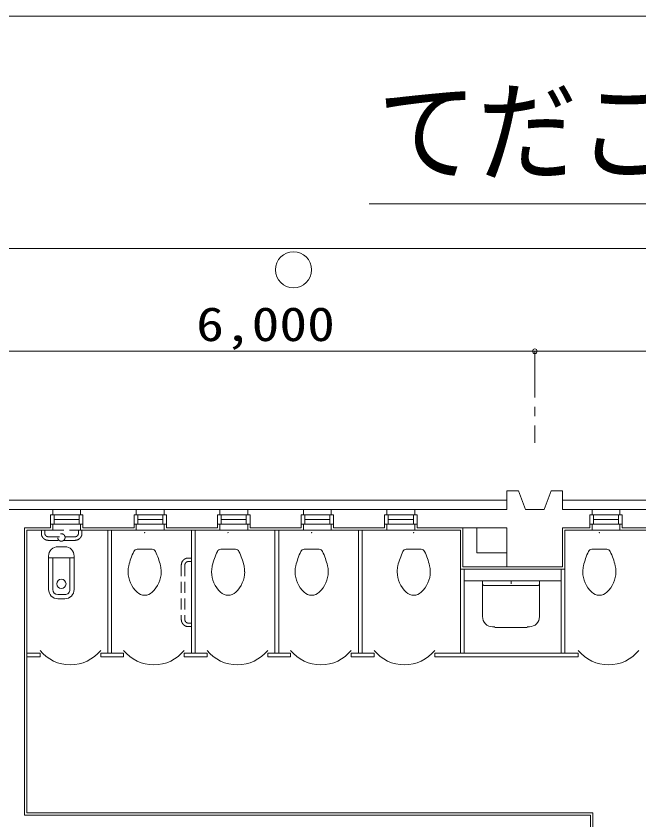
# Model space of a CAD drawing. Units: millimetres, scale not verified. Extents: x -24806 to 31194, y -25247 to 14164.
# Drawn here: x 3988 to 10708, y 5285 to 13953 of the extents above; entities that cross this region are included whole.
import ezdxf
from ezdxf.enums import TextEntityAlignment as Align

# ---------------------------------------------------------------- set-up
doc = ezdxf.new("R2010")
doc.units = ezdxf.units.MM
doc.header["$LTSCALE"] = 100
doc.linetypes.add('CHAIN1', pattern=[8, 5, -1, 1, -1])
doc.linetypes.add('DASHED1', pattern=[1.8, 1.2, -0.6])
for name, color, linetype, lineweight in [('0-0', 7, 'Continuous', 18), ('0-1', 4, 'DASHED1', 18), ('F-F', 7, 'Continuous', 18)]:
    doc.layers.add(name, color=color, linetype=linetype, lineweight=lineweight)
doc.styles.add('HG創英角ｺﾞｼｯｸUB', font='')
doc.styles.add('ＭＳ ゴシック', font='')
doc.styles.get('HG創英角ｺﾞｼｯｸUB').set_extended_font_data('HG創英角ｺﾞｼｯｸUB')
doc.styles.get('ＭＳ ゴシック').set_extended_font_data('MS Gothic')

msp = doc.modelspace()

# ---------------------------------------------------------------- linework, layer by layer
at = {"layer": '0-0'}
for p, q in [((-20872, 11447.6), (28347.8, 11447.6)), ((9283.9, 8834.5), (9409, 8834.5)), ((9409, 8834.5), (9484.1, 8634.2)), ((9759.4, 8834.5), (9684.4, 8634.2)), ((9759.4, 8834.5), (9884.6, 8834.5)), ((9884.6, 8834.5), (9884.6, 8634.2)), ((9283.9, 8734.4), (-2009.6, 8734.4)), ((15291, 8734.4), (9884.6, 8734.4)), ((-2009.6, 8634.2), (4384, 8634.2)), ((4384, 8634.2), (4384, 8574.2)), ((4384, 8634.2), (4684.4, 8634.2)), ((4684.4, 8634.2), (4684.4, 8574.2)), ((4684.4, 8634.2), (5285.1, 8634.2)), ((5285.1, 8634.2), (5285.1, 8574.2)), ((5285.1, 8634.2), (5585.5, 8634.2)), ((5585.5, 8634.2), (6186.2, 8634.2)), ((5585.5, 8634.2), (5585.5, 8574.2)), ((6186.2, 8634.2), (6186.2, 8574.2)), ((6186.2, 8634.2), (6486.5, 8634.2)), ((6486.5, 8634.2), (6486.5, 8574.2)), ((6486.5, 8634.2), (7087.3, 8634.2)), ((7087.3, 8634.2), (7087.3, 8574.2)), ((7087.3, 8634.2), (7387.6, 8634.2)), ((7387.6, 8634.2), (7988.3, 8634.2)), ((7387.6, 8634.2), (7387.6, 8574.2)), ((7988.3, 8634.2), (7988.3, 8574.2)), ((7988.3, 8634.2), (8288.7, 8634.2)), ((8288.7, 8634.2), (8288.7, 8574.2)), ((8288.7, 8634.2), (9283.9, 8634.2)), ((9684.4, 8634.2), (9484.1, 8634.2)), ((9884.6, 8634.2), (10201.9, 8634.2)), ((10201.9, 8634.2), (10201.9, 8574.2)), ((10201.9, 8634.2), (10502.3, 8634.2)), ((10502.3, 8634.2), (10502.3, 8574.2)), ((10502.3, 8634.2), (11103, 8634.2)), ((4359, 8574.2), (4359, 8474.1)), ((4399.1, 8574.2), (4669.4, 8574.2)), ((4399.1, 8524.1), (4669.4, 8524.1)), ((4684.4, 8574.2), (4709.4, 8574.2)), ((4709.4, 8474.1), (4709.4, 8574.2)), ((4709.4, 8574.2), (4709.4, 8434)), ((5260.1, 8574.2), (5260.1, 8474.1)), ((5300.1, 8574.2), (5570.4, 8574.2)), ((5300.1, 8524.1), (5570.4, 8524.1)), ((5585.5, 8574.2), (5610.5, 8574.2)), ((5610.5, 8474.1), (5610.5, 8574.2)), ((5610.5, 8574.2), (5610.5, 8434)), ((6161.2, 8574.2), (6161.2, 8474.1)), ((6201.2, 8574.2), (6471.5, 8574.2)), ((6201.2, 8524.1), (6471.5, 8524.1)), ((6486.5, 8574.2), (6511.6, 8574.2)), ((6511.6, 8474.1), (6511.6, 8574.2)), ((6511.6, 8574.2), (6511.6, 8434)), ((7062.2, 8574.2), (7062.2, 8474.1)), ((7102.3, 8574.2), (7372.6, 8574.2)), ((7102.3, 8524.1), (7372.6, 8524.1)), ((7387.6, 8574.2), (7412.6, 8574.2)), ((7412.6, 8474.1), (7412.6, 8574.2)), ((7412.6, 8574.2), (7412.6, 8434)), ((7963.3, 8574.2), (7963.3, 8474.1)), ((8003.3, 8574.2), (8273.7, 8574.2)), ((8003.3, 8524.1), (8273.7, 8524.1)), ((8288.7, 8574.2), (8313.7, 8574.2)), ((8313.7, 8474.1), (8313.7, 8574.2)), ((8313.7, 8574.2), (8313.7, 8434)), ((10176.9, 8574.2), (10176.9, 8474.1)), ((10216.9, 8574.2), (10487.2, 8574.2)), ((10216.9, 8524.1), (10487.2, 8524.1)), ((10502.3, 8574.2), (10527.3, 8574.2)), ((10527.3, 8474.1), (10527.3, 8574.2)), ((10527.3, 8574.2), (10527.3, 8434)), ((4077.7, 8434), (4077.7, 5335.3)), ((4077.7, 8434), (4359, 8434)), ((4102.7, 8409), (4102.7, 5360.4)), ((4102.7, 8409), (4384, 8409)), ((4384, 8409), (4384, 8474.1)), ((4669.4, 8474.1), (4399.1, 8474.1)), ((4669.4, 8474.1), (4709.4, 8474.1)), ((4684.4, 8409), (4684.4, 8474.1)), ((4684.4, 8409), (5285.1, 8409)), ((4709.4, 8434), (5260.1, 8434)), ((4978.7, 7082.4), (4978.7, 8409)), ((5018.8, 7082.4), (5018.8, 8409)), ((5285.1, 8409), (5285.1, 8474.1)), ((5285.1, 8409), (5585.5, 8409)), ((5570.4, 8474.1), (5300.1, 8474.1)), ((5570.4, 8474.1), (5610.5, 8474.1)), ((5585.5, 8409), (5585.5, 8474.1)), ((5585.5, 8409), (6186.2, 8409)), ((5610.5, 8434), (6161.2, 8434)), ((5879.8, 7082.4), (5879.8, 8409)), ((5919.9, 7082.4), (5919.9, 8409)), ((6186.2, 8409), (6186.2, 8474.1)), ((6186.2, 8409), (6486.5, 8409)), ((6471.5, 8474.1), (6201.2, 8474.1)), ((6471.5, 8474.1), (6511.6, 8474.1)), ((6486.5, 8409), (6486.5, 8474.1)), ((6486.5, 8409), (7087.3, 8409)), ((6511.6, 8434), (7062.2, 8434)), ((6780.9, 7082.4), (6780.9, 8409)), ((6820.9, 7082.4), (6820.9, 8409)), ((7087.3, 8409), (7087.3, 8474.1)), ((7087.3, 8409), (7387.6, 8409)), ((7372.6, 8474.1), (7102.3, 8474.1)), ((7372.6, 8474.1), (7412.6, 8474.1)), ((7387.6, 8409), (7387.6, 8474.1)), ((7387.6, 8409), (7988.3, 8409)), ((7412.6, 8434), (7963.3, 8434)), ((7682, 7082.4), (7682, 8409)), ((7722, 7082.4), (7722, 8409)), ((7988.3, 8409), (7988.3, 8474.1)), ((7988.3, 8409), (8288.7, 8409)), ((8273.7, 8474.1), (8003.3, 8474.1)), ((8273.7, 8474.1), (8313.7, 8474.1)), ((8288.7, 8409), (8288.7, 8474.1)), ((8288.7, 8409), (8783.3, 8409)), ((8313.7, 8434), (9283.9, 8434)), ((8783.3, 8409), (8783.3, 7988.5)), ((8808.3, 8013.5), (8808.3, 8434)), ((8958.5, 8434), (8958.5, 8163.7)), ((9283.9, 8434), (9283.9, 8013.5)), ((9884.6, 8013.5), (9884.6, 8434)), ((9884.6, 8434), (10176.9, 8434)), ((9909.6, 8409), (10201.9, 8409)), ((9909.6, 7988.5), (9909.6, 8409)), ((10201.9, 8409), (10201.9, 8474.1)), ((10201.9, 8409), (10502.3, 8409)), ((10487.2, 8474.1), (10216.9, 8474.1)), ((10487.2, 8474.1), (10527.3, 8474.1)), ((10502.3, 8409), (10502.3, 8474.1)), ((10502.3, 8409), (11103, 8409)), ((10527.3, 8434), (11077.9, 8434)), ((4513.9, 8230.9), (4438.8, 8230.9)), ((5454.8, 8203.8), (5294.4, 8203.8)), ((6355.9, 8203.8), (6195.4, 8203.8)), ((7257, 8203.7), (7096.5, 8203.7)), ((8358.3, 8203.7), (8197.8, 8203.7)), ((8958.5, 8163.7), (9283.9, 8163.7)), ((10360.7, 8203.7), (10200.2, 8203.7)), ((4338.7, 8130.8), (4338.7, 7770.4)), ((4614, 8110.8), (4338.7, 8110.8)), ((4383.8, 8110.8), (4383.8, 7770.4)), ((4569, 8110.8), (4569, 7770.4)), ((4614, 8130.8), (4614, 7770.4)), ((8783.3, 7082.4), (8783.3, 7988.5)), ((9909.6, 7988.5), (8783.3, 7988.5)), ((9283.9, 8013.5), (8808.3, 8013.5)), ((8823.3, 7082.4), (8823.3, 7988.5)), ((9283.9, 8013.5), (9884.6, 8013.5)), ((9869.6, 7082.4), (9869.6, 7988.5)), ((9909.6, 7082.4), (9909.6, 7988.5)), ((5196.4, 7965.9), (5196.3, 7960.9)), ((5552.9, 7960.9), (5552.9, 7965.9)), ((6097.5, 7965.9), (6097.4, 7960.9)), ((6453.9, 7960.9), (6453.9, 7965.9)), ((6998.6, 7965.9), (6998.5, 7960.9)), ((7355, 7960.9), (7355, 7965.9)), ((8099.9, 7965.9), (8099.8, 7960.9)), ((8456.3, 7960.9), (8456.3, 7965.9)), ((10102.3, 7965.9), (10102.2, 7960.8)), ((10458.7, 7960.8), (10458.7, 7965.9)), ((9869.6, 7863.3), (8823.3, 7863.3)), ((9019.3, 7863.3), (9019.3, 7477.2)), ((9618.8, 7813.6), (9036, 7813.6)), ((9327.6, 7863.3), (9327.6, 7830)), ((4438.8, 7715.3), (4513.9, 7715.3)), ((4438.8, 7670.3), (4513.9, 7670.3)), ((9151.7, 7367), (9129.1, 7367)), ((9503.4, 7361.5), (9151.7, 7361.5)), ((9503.4, 7367), (9525.3, 7367)), ((4245.9, 7082.4), (4102.7, 7082.4)), ((4245.9, 7042.4), (4102.7, 7042.4)), ((4245.9, 7042.4), (4245.9, 7082.4)), ((4900.6, 7082.4), (4900.6, 7042.3)), ((5146.9, 7082.4), (4900.6, 7082.4)), ((5801.7, 7082.4), (5801.7, 7042.3)), ((6048, 7082.4), (5801.7, 7082.4)), ((6949.1, 7042.3), (6702.8, 7042.3)), ((6949.1, 7082.4), (6949.1, 7042.3)), ((7603.9, 7082.4), (7603.9, 7042.3)), ((7850.2, 7082.4), (7603.9, 7082.4)), ((8504.9, 7082.4), (8504.9, 7042.3)), ((8783.3, 7082.4), (8504.9, 7082.4)), ((8504.9, 7042.3), (9574.2, 7042.3)), ((9574.2, 7042.3), (10052.8, 7042.3)), ((10052.8, 7082.4), (10052.8, 7042.3)), ((4077.7, 5335.3), (8983.5, 5335.3)), ((4102.7, 5360.4), (10210, 5360.4)), ((10185, 5335.3), (8983.5, 5335.3)), ((10185, 4814.7), (10185, 5335.3)), ((10210, 5360.4), (10210, 4839.7))]:
    msp.add_line(p, q, dxfattribs=at)
at = {"layer": '0-0', "linetype": 'DASHED1'}
for p, q in [((4260.2, 8375.9), (4260.2, 8409)), ((4384, 8409), (4684.4, 8409)), ((4660.7, 8375.9), (4660.7, 8409)), ((4336.3, 8337.9), (4622.6, 8337.9)), ((4622.6, 8299.8), (4336.3, 8299.8)), ((5846.7, 8109.1), (5879.8, 8109.1)), ((5770.6, 8032.9), (5770.6, 7445.6)), ((5808.6, 8032.9), (5808.6, 7445.6)), ((5846.7, 7407.5), (5879.8, 7407.4)), ((5846.7, 7369.4), (5879.8, 7369.4)), ((5879.8, 7369.4), (5879.8, 7407.4))]:
    msp.add_line(p, q, dxfattribs=at)
at = {"layer": '0-0'}
for points in [[(9283.9, 8834.5), (9409, 8834.5), (9484.1, 8634.2)], [(9283.9, 8634.2), (9283.9, 8834.5), (9283.9, 8634.2)], [(9684.4, 8634.2), (9759.4, 8834.5), (9884.6, 8834.5), (9884.6, 8634.2)], [(4384, 8574.2), (4359, 8574.2), (4359, 8434)], [(4359, 8474.1), (4399.1, 8474.1), (4399.1, 8574.2), (4359, 8574.2)], [(4709.4, 8574.2), (4669.4, 8574.2), (4669.4, 8474.1)], [(5285.1, 8574.2), (5260.1, 8574.2), (5260.1, 8434)], [(5260.1, 8474.1), (5300.1, 8474.1), (5300.1, 8574.2), (5260.1, 8574.2)], [(5610.5, 8574.2), (5570.4, 8574.2), (5570.4, 8474.1)], [(6186.2, 8574.2), (6161.2, 8574.2), (6161.2, 8434)], [(6161.2, 8474.1), (6201.2, 8474.1), (6201.2, 8574.2), (6161.2, 8574.2)], [(6511.6, 8574.2), (6471.5, 8574.2), (6471.5, 8474.1)], [(7087.3, 8574.2), (7062.2, 8574.2), (7062.2, 8434)], [(7062.2, 8474.1), (7102.3, 8474.1), (7102.3, 8574.2), (7062.2, 8574.2)], [(7412.6, 8574.2), (7372.6, 8574.2), (7372.6, 8474.1)], [(7988.3, 8574.2), (7963.3, 8574.2), (7963.3, 8434)], [(7963.3, 8474.1), (8003.3, 8474.1), (8003.3, 8574.2), (7963.3, 8574.2)], [(8313.7, 8574.2), (8273.7, 8574.2), (8273.7, 8474.1)], [(10201.9, 8574.2), (10176.9, 8574.2), (10176.9, 8434)], [(10176.9, 8474.1), (10216.9, 8474.1), (10216.9, 8574.2), (10176.9, 8574.2)], [(10527.3, 8574.2), (10487.2, 8574.2), (10487.2, 8474.1)], [(9019.3, 7863.3), (9635.9, 7863.3), (9635.9, 7477.2)], [(5146.9, 7082.4), (5146.9, 7042.3), (4900.6, 7042.3)], [(6048, 7082.4), (6048, 7042.3), (5801.7, 7042.3)], [(6949.1, 7082.4), (6702.8, 7082.4), (6702.8, 7042.3)], [(7850.2, 7082.4), (7850.2, 7042.3), (7603.9, 7042.3)], [(8783.3, 7082.4), (9574.2, 7082.4), (10052.8, 7082.4)]]:
    msp.add_lwpolyline(points, dxfattribs=at)
at = {"layer": '0-0', "linetype": 'DASHED1'}
for points in [[(4298.3, 8375.9), (4298.3, 8409), (4260.2, 8409)], [(4698.7, 8375.9), (4698.7, 8409), (4660.7, 8409)], [(5846.7, 8071), (5879.8, 8071), (5879.8, 8109.1)]]:
    msp.add_lwpolyline(points, dxfattribs=at)
at = {"layer": '0-0'}
for centre, radius in [((6981.1, 11217.3), 195.2), ((5374.6, 8384), 2), ((6275.7, 8384), 2), ((7176.8, 8384), 2), ((8278.1, 8384), 2), ((10280.5, 8383.9), 2), ((4476.4, 7830.4), 50.1)]:
    msp.add_circle(centre, radius, dxfattribs=at)
at = {"layer": '0-0', "linetype": 'DASHED1'}
msp.add_circle((4476.4, 8331), 40, dxfattribs=at)
for centre, radius, start, end in [((4336.3, 8375.9), 76.1, 179.99989, 269.99985), ((4336.3, 8375.9), 38, 179.99989, 269.99985), ((4622.6, 8375.9), 76.1, 269.99985, 0.00005), ((4622.6, 8375.9), 38, 269.99985, 0.00005), ((5846.7, 8033), 76.2, 89.99973, 179.99994), ((5846.7, 8033), 38.1, 89.99973, 179.99994), ((5846.7, 7445.6), 76.2, 179.99994, 269.99959), ((5846.7, 7445.6), 38.1, 179.99994, 269.99959)]:
    msp.add_arc(centre, radius, start, end, dxfattribs=at)
at = {"layer": '0-0'}
for centre, radius, start, end in [((4438.8, 8130.8), 100.1, 89.99969, 179.99989), ((4513.9, 8130.8), 100.1, 0.00005, 89.99969), ((5982.4, 7838.8), 801, 154.70999, 166.56999), ((5294.4, 8163.7), 40, 90, 154.70999), ((5454.8, 8163.7), 40, 25.28, 90), ((4766.8, 7838.8), 801, 13.42, 25.28), ((6883.4, 7838.8), 801, 154.70999, 166.56999), ((6195.4, 8163.7), 40, 90, 154.70999), ((6355.9, 8163.7), 40, 25.28, 90), ((5667.9, 7838.8), 801, 13.42, 25.28), ((7784.5, 7838.8), 801, 154.70999, 166.56999), ((7096.5, 8163.7), 40, 90, 154.70999), ((7257, 8163.7), 40, 25.28, 90), ((6569, 7838.8), 801, 13.42, 25.28), ((8885.8, 7838.8), 801, 154.70999, 166.56999), ((8197.8, 8163.7), 40, 90, 154.70999), ((8358.3, 8163.7), 40, 25.28, 90), ((7670.3, 7838.8), 801, 13.42, 25.28), ((10888.2, 7838.8), 801, 154.70999, 166.56999), ((10200.2, 8163.7), 40, 90, 154.70999), ((10360.7, 8163.7), 40, 25.28, 90), ((9672.7, 7838.8), 801, 13.42, 25.28), ((5451.7, 7965.6), 255.2, 166.56999, 179.90999), ((5297.6, 7965.6), 255.3, 0.07999, 13.42), ((6352.8, 7965.6), 255.2, 166.56999, 179.90999), ((6198.6, 7965.6), 255.3, 0.07999, 13.42), ((7253.9, 7965.6), 255.2, 166.56999, 179.90999), ((7099.7, 7965.6), 255.3, 0.07999, 13.42), ((8355.2, 7965.6), 255.2, 166.56999, 179.90999), ((8201, 7965.6), 255.3, 0.07999, 13.42), ((10357.6, 7965.5), 255.2, 166.56999, 179.90999), ((10203.4, 7965.5), 255.3, 0.07999, 13.42), ((5496.7, 7960.9), 300.4, 180, 227.31999), ((5252.5, 7960.9), 300.4, 312.67, 0), ((6397.8, 7960.9), 300.4, 180, 227.31999), ((6153.6, 7960.9), 300.4, 312.67, 0), ((7298.8, 7960.9), 300.4, 180, 227.31999), ((7054.6, 7960.9), 300.4, 312.67, 0), ((8400.1, 7960.9), 300.4, 180, 227.31999), ((8156, 7960.9), 300.4, 312.67, 0), ((10402.5, 7960.8), 300.4, 180, 227.31999), ((10158.3, 7960.8), 300.4, 312.67, 0), ((9036, 7830.3), 16, 179.99998, 269.99998), ((9618.8, 7830.3), 16, 269.99998, 359.99998), ((4438.8, 7770.4), 100.1, 179.99989, 269.99985), ((4438.8, 7770.4), 55.1, 179.99989, 269.99985), ((4513.9, 7770.4), 55.1, 269.99985, 0.00005), ((4513.9, 7770.4), 100.1, 269.99985, 0.00005), ((5374.6, 7828.4), 120.1, 227.28999, 270), ((5374.6, 7828.4), 120.1, 270, 312.7), ((6275.7, 7828.4), 120.1, 227.28999, 270), ((6275.7, 7828.4), 120.1, 270, 312.7), ((7176.8, 7828.4), 120.1, 227.28999, 270), ((7176.8, 7828.4), 120.1, 270, 312.7), ((8278.1, 7828.4), 120.1, 227.28999, 270), ((8278.1, 7828.4), 120.1, 270, 312.7), ((10280.5, 7828.4), 120.1, 227.28999, 270), ((10280.5, 7828.4), 120.1, 270, 312.7), ((9129.1, 7477.2), 109.5, 179.99998, 269.99998), ((9525.3, 7477.2), 109.5, 269.99998, 359.99998), ((4573.3, 7377.7), 420.5, 218.87016, 321.1301), ((5474.3, 7377.7), 420.5, 218.87016, 321.1301), ((6375.4, 7377.7), 420.5, 218.87016, 321.1301), ((7276.5, 7377.7), 420.5, 218.87016, 321.1301), ((8177.5, 7377.7), 420.5, 218.87016, 321.1301), ((10380.2, 7377.7), 420.5, 218.87016, 321.1301)]:
    msp.add_arc(centre, radius, start, end, dxfattribs=at)
at = {"layer": '0-1', "linetype": 'Continuous'}
for p, q in [((3577.1, 10338.6), (9584.2, 10338.6)), ((9584.2, 10338.6), (15591.4, 10338.6))]:
    msp.add_line(p, q, dxfattribs=at)
at = {"layer": '0-1', "linetype": 'CHAIN1'}
msp.add_line((9584.2, 10338.6), (9584.2, 9351.4), dxfattribs=at)
at = {"layer": '0-1', "linetype": 'Continuous'}
msp.add_circle((9584.2, 10338.6), 25, dxfattribs=at)
at = {"layer": 'F-F'}
msp.add_line((7797.1, 11929.3), (30890.6, 11929.3), dxfattribs=at)
msp.add_lwpolyline([(31194.3, 13952.9), (-24805.7, 13952.9), (-24805.7, -25247.1)], dxfattribs=at)

# ---------------------------------------------------------------- texts
at = {"layer": '0-1', "style": 'ＭＳ ゴシック', "width": 1.2}
msp.add_text('6,000', height=366.6, dxfattribs=at).set_placement((5930.7, 10338.6), align=Align.BOTTOM_LEFT)
at = {"layer": 'F-F', "style": 'HG創英角ｺﾞｼｯｸUB', "width": 0.9}
msp.add_text('てだこホール 小ホール', height=879.8, dxfattribs=at).set_placement((7883.4, 12005.2), align=Align.BOTTOM_LEFT)

doc.saveas('drawing.dxf')
